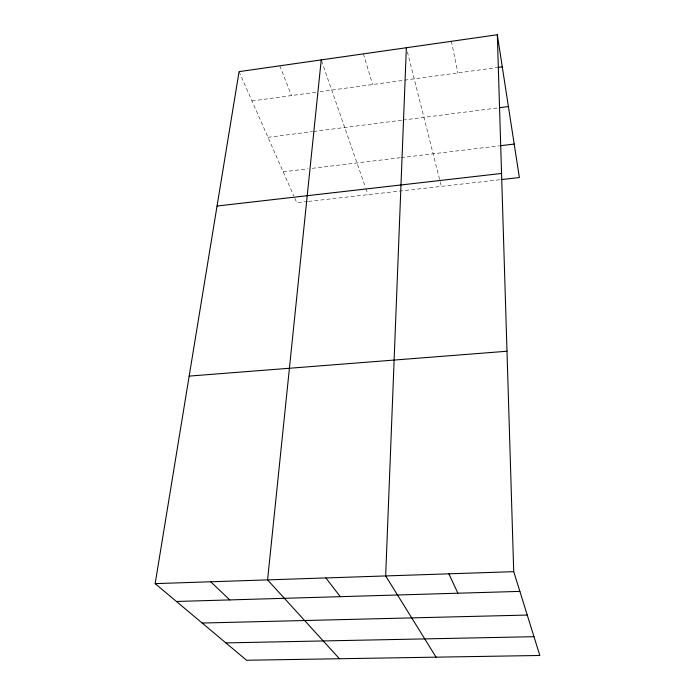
<?xml version="1.0" encoding="UTF-8"?>
<svg xmlns="http://www.w3.org/2000/svg" width="695" height="695" viewBox="0 0 695 695"><rect width="100%" height="100%" fill="white"/><g stroke="black" fill="none" stroke-linecap="round" stroke-linejoin="round"><path stroke-width="0.52" stroke-dasharray="3.48 2.61" d="M251.981 100.94L315.843 92.253M320.074 91.671L403.543 80.307M404.612 80.168L496.986 67.589M267.992 137.315L312.472 131.624M313.549 131.485L401.866 120.192M402.918 120.053L498.819 107.786M283.186 171.813L307.954 168.833M312.264 168.32L400.094 157.765M401.163 157.635L499.14 145.863M307.511 201.524L296.808 202.74L294.254 196.937M308.58 201.402L500.244 179.701M239.071 71.628L293.829 195.973M279.79 65.817L291.509 95.562M321.585 60.899L365.509 187.511M365.865 188.536L367.994 194.678M363.416 53.871L372.607 84.521M407.4 51.89L441.368 186.373M451.411 41.309L457.849 72.923"/><path stroke-width="1.04" d="M406.358 47.738L385.664 575.929L436.078 657.157M321.238 59.892L267.575 579.873L339.438 658.738M497.316 34.75L513.727 571.655L539.841 655.472L246.569 660.25L155.159 583.635L239.071 71.628L497.316 34.75L519.365 177.538L501.303 179.588M498.046 67.45L502.276 66.868M499.887 107.656L508.401 106.561M500.218 145.733L514.196 144.056M217.04 206.024L501.555 173.455M189.17 376.099L506.985 351.236M155.159 583.635L513.727 571.655M176.452 601.479L519.877 591.393M202.167 623.033L527.253 615.058M225.866 642.901L533.995 636.698M210.681 581.776L229.784 599.915M325.886 577.927L340.255 596.666M448.848 573.818L457.918 593.217"/></g></svg>
